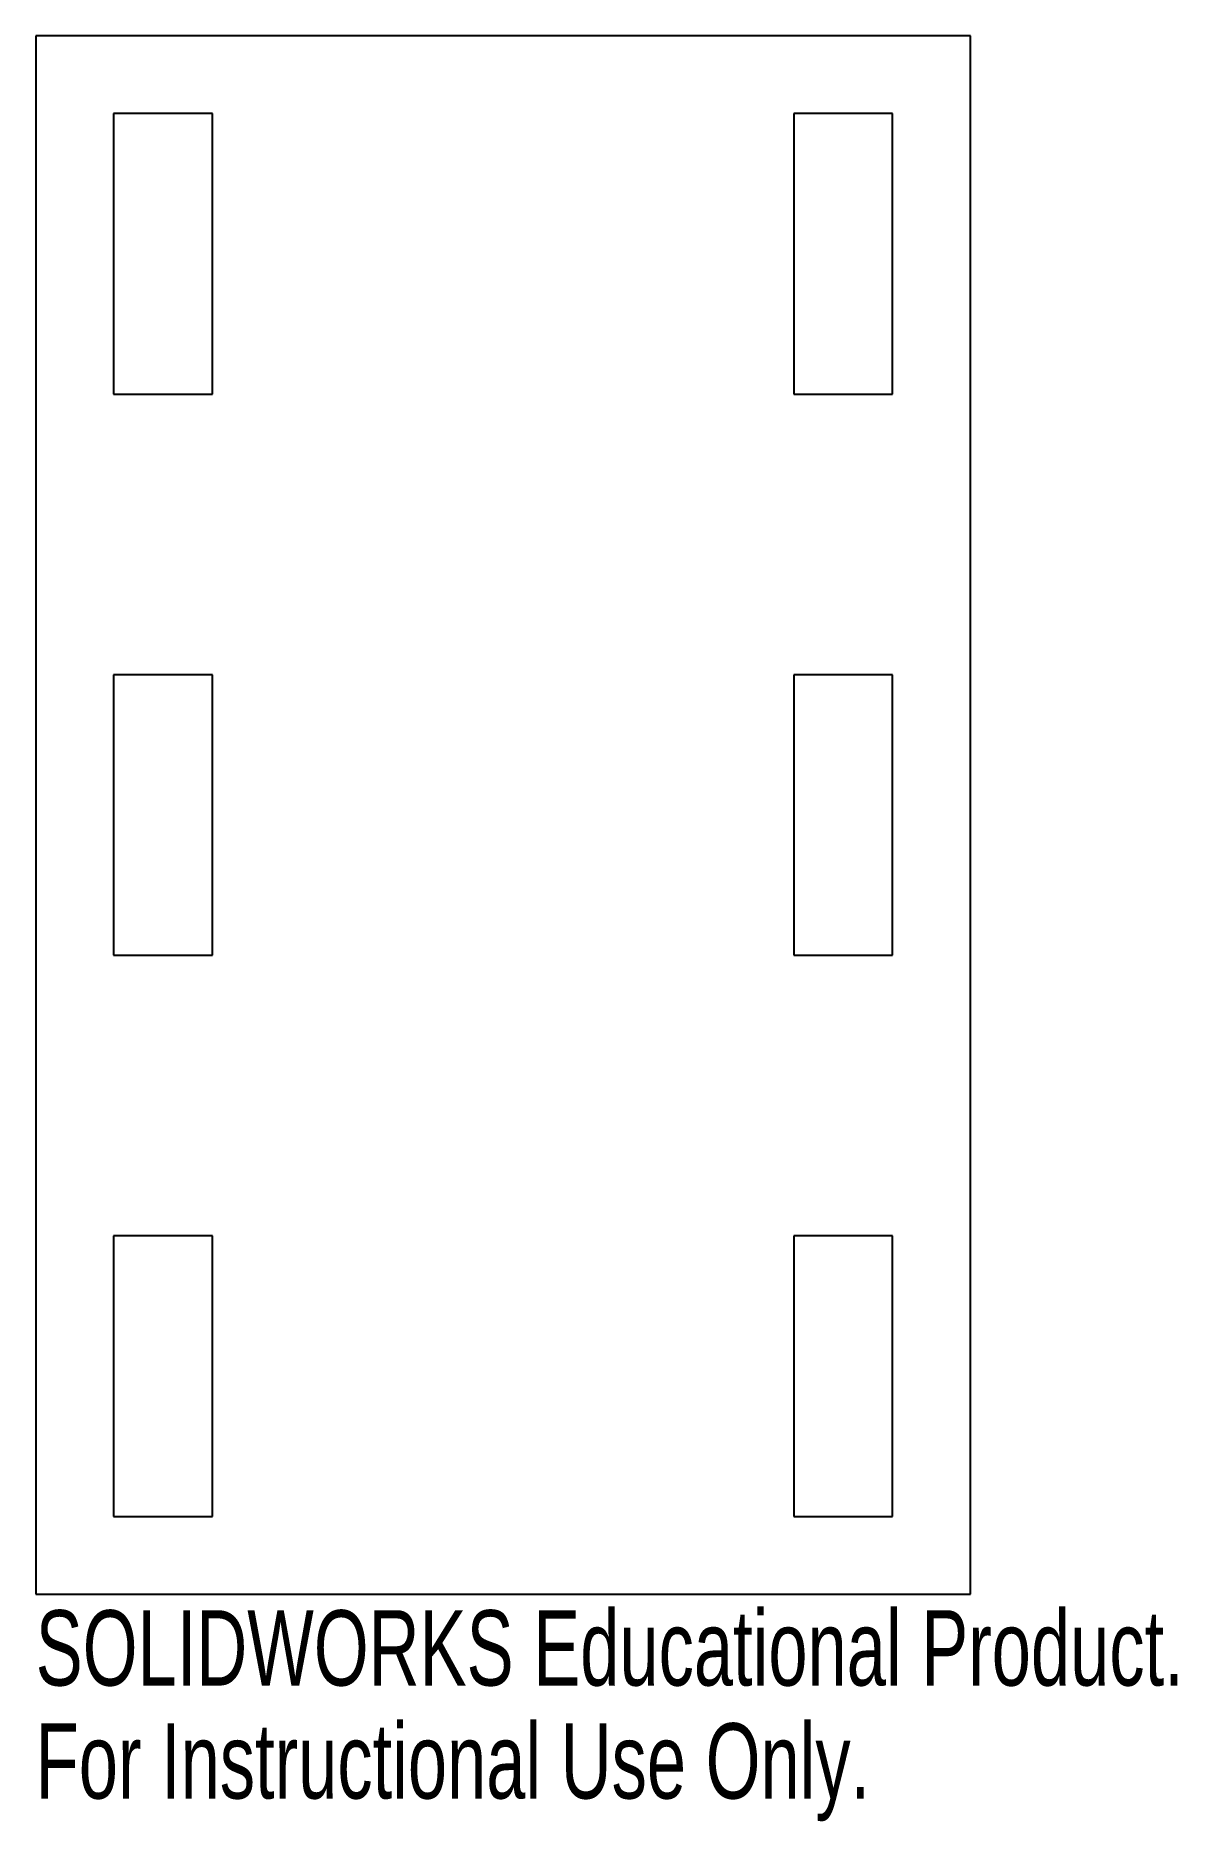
# Model space of a CAD drawing. Header units: millimetres. Extents: x 0 to 73, y -15 to 100.
import ezdxf

# ---------------------------------------------------------------- set-up
doc = ezdxf.new("R2010")
doc.units = ezdxf.units.MM
doc.styles.add('SLDTEXTSTYLE0', font='TXT', dxfattribs={"width": 0.7})

msp = doc.modelspace()

# ---------------------------------------------------------------- linework, layer by layer
at = {"color": 7, "linetype": 'Continuous', "lineweight": 25}
for p, q in [((0, 100), (0, 0)), ((60, 100), (0, 100)), ((60, 0), (60, 100)), ((5, 95), (5, 77)), ((11.35, 95), (5, 95)), ((11.35, 77), (11.35, 95)), ((48.65, 95), (48.65, 77)), ((55, 95), (48.65, 95)), ((55, 77), (55, 95)), ((5, 77), (11.35, 77)), ((48.65, 77), (55, 77)), ((5, 59), (5, 41)), ((11.35, 59), (5, 59)), ((11.35, 41), (11.35, 59)), ((48.65, 59), (48.65, 41)), ((55, 59), (48.65, 59)), ((55, 41), (55, 59)), ((5, 41), (11.35, 41)), ((48.65, 41), (55, 41)), ((5, 23), (5, 5)), ((11.35, 23), (5, 23)), ((11.35, 5), (11.35, 23)), ((48.65, 23), (48.65, 5)), ((55, 23), (48.65, 23)), ((55, 5), (55, 23)), ((5, 5), (11.35, 5)), ((48.65, 5), (55, 5)), ((0, 0), (60, 0))]:
    msp.add_line(p, q, dxfattribs=at)

# ---------------------------------------------------------------- texts
at = {"color": 7, "linetype": 'Continuous', "char_height": 4.8336, "attachment_point": 1, "style": 'SLDTEXTSTYLE0'}
for s, insert in [('SOLIDWORKS Educational Product.', (0, -1.02)), ('For Instructional Use Only.', (0, -8.27))]:
    msp.add_mtext(s, dxfattribs=dict(at, insert=insert))

doc.saveas('drawing.dxf')
